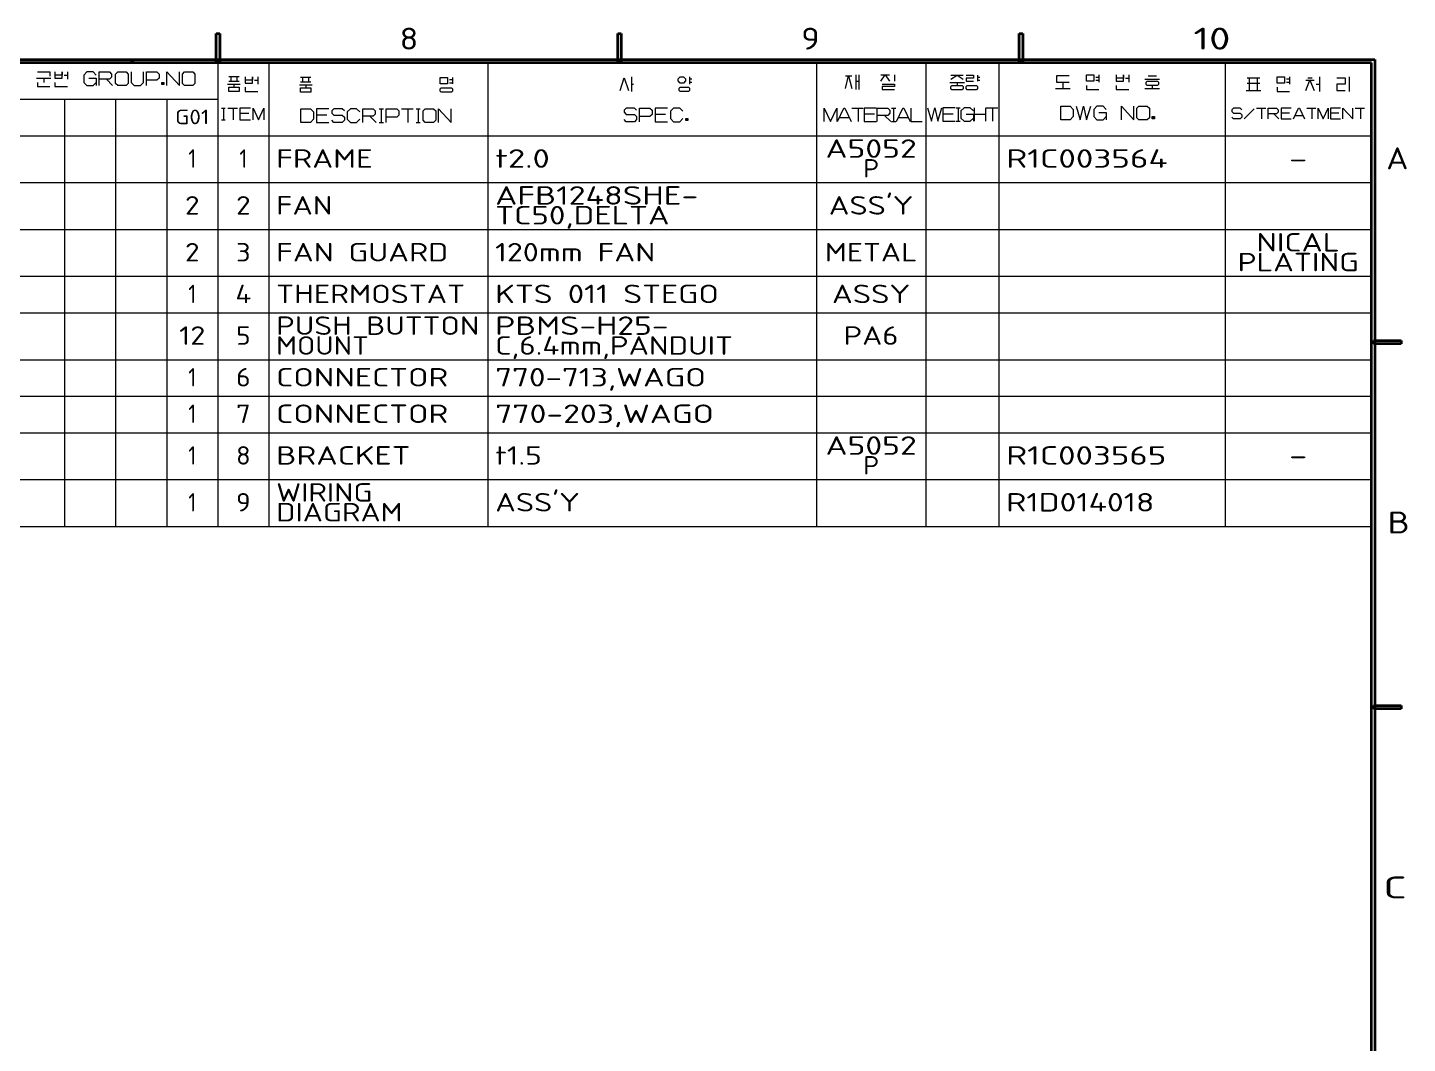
# Model space of a CAD drawing. Extents: x 23 to 587, y 4 to 413.
# Drawn here: x 395.6 to 584.7, y 272.4 to 411.6 of the extents above; entities that cross this region are included whole.
import ezdxf
from ezdxf.enums import TextEntityAlignment as Align

# ---------------------------------------------------------------- set-up
doc = ezdxf.new("R2010")
doc.units = 0
doc.layers.get('0').update_dxf_attribs({"lineweight": 13})
doc.layers.add('3', color=7, linetype='Continuous', lineweight=13)
doc.styles.get("Standard").update_dxf_attribs({"font": 'isocp.shx'})

# ---------------------------------------------------------------- blocks, each defined once
blk = doc.blocks.new('BLOCK239')
at = {"layer": '3', "color": 7, "lineweight": 13}
blk.add_text('8', height=3, dxfattribs=at).set_placement((446.62, 408.59), (449.16, 408.59), align=Align.FIT)
blk = doc.blocks.new('BLOCK240')
at = {"layer": '3', "color": 7, "lineweight": 13}
blk.add_text('9', height=3, dxfattribs=at).set_placement((501.62, 408.59), (504.16, 408.59), align=Align.FIT)
blk = doc.blocks.new('BLOCK241')
at = {"layer": '3', "color": 7, "lineweight": 13}
blk.add_text('10', height=3, dxfattribs=at).set_placement((555.35, 408.59), (560.43, 408.59), align=Align.FIT)
blk = doc.blocks.new('BLOCK242')
at = {"layer": '3', "color": 7, "lineweight": 13}
blk.add_text('A', height=3, dxfattribs=at).set_placement((581.77, 392.19), (584.81, 392.19), align=Align.FIT)
blk = doc.blocks.new('BLOCK243')
at = {"layer": '3', "color": 7, "lineweight": 13}
blk.add_text('B', height=3, dxfattribs=at).set_placement((581.96, 342.29), (585, 342.29), align=Align.FIT)
blk = doc.blocks.new('BLOCK244')
at = {"layer": '3', "color": 7, "lineweight": 13}
blk.add_text('C', height=3, dxfattribs=at).set_placement((581.36, 292.29), (584.59, 292.29), align=Align.FIT)
blk = doc.blocks.new('BLOCK300')
at = {"layer": '3', "color": 7, "lineweight": 5}
blk.add_solid([(410.24, 407.24), (409.76, 406.76), (30, 407.24), (30, 406.76)], dxfattribs=at)
blk = doc.blocks.new('BLOCK315')
at = {"layer": '3', "color": 7, "lineweight": 5}
blk.add_solid([(421.49, 410.8), (421.97, 410.8), (421.49, 407), (421.97, 407)], dxfattribs=at)
blk = doc.blocks.new('BLOCK316')
at = {"layer": '3', "color": 7, "lineweight": 5}
blk.add_solid([(476.49, 410.8), (476.97, 410.8), (476.49, 407), (476.97, 407)], dxfattribs=at)
blk = doc.blocks.new('BLOCK317')
at = {"layer": '3', "color": 7, "lineweight": 5}
blk.add_solid([(531.49, 410.8), (531.97, 410.8), (531.49, 407), (531.97, 407)], dxfattribs=at)
blk = doc.blocks.new('BLOCK318')
at = {"layer": '3', "color": 7, "lineweight": 5}
blk.add_solid([(580.01, 368.26), (580.01, 368.74), (583.81, 368.26), (583.81, 368.74)], dxfattribs=at)
blk = doc.blocks.new('BLOCK319')
at = {"layer": '3', "color": 7, "lineweight": 5}
blk.add_solid([(580.01, 318.26), (580.01, 318.74), (583.81, 318.26), (583.81, 318.74)], dxfattribs=at)
blk = doc.blocks.new('BLOCK336')
at = {"color": 7, "lineweight": 13}
for p, q in [((410.26, 407), (603.26, 407)), ((445.26, 407), (445.26, 343.47)), ((452.26, 407), (452.26, 343.47)), ((482.26, 407), (482.26, 343.47)), ((527.26, 407), (527.26, 343.47)), ((542.26, 407), (542.26, 343.47)), ((552.26, 407), (552.26, 343.47)), ((583.26, 407), (583.26, 343.47)), ((603.26, 407), (603.26, 343.47)), ((410.26, 402), (445.26, 402)), ((424.26, 402), (424.26, 343.47)), ((431.26, 402), (431.26, 343.47)), ((438.26, 402), (438.26, 343.47)), ((410.26, 397), (603.26, 397)), ((410.26, 390.58), (603.26, 390.58)), ((410.26, 384.16), (603.26, 384.16)), ((410.26, 377.74), (603.26, 377.74)), ((410.26, 372.74), (603.26, 372.74)), ((410.26, 366.31), (603.26, 366.31)), ((410.26, 361.31), (603.26, 361.31)), ((410.26, 356.31), (603.26, 356.31)), ((410.26, 349.89), (603.26, 349.89)), ((410.26, 343.47), (603.26, 343.47))]:
    blk.add_line(p, q, dxfattribs=at)
for s, height, p, p2 in [('G01', 2, (439.42, 398.57), (444.1, 398.57)), ('1', 2.53, (441.22, 392.61), (442.3, 392.61)), ('1', 2.53, (448.22, 392.61), (449.3, 392.61)), ('FRAME', 2.53, (453.26, 392.61), (466.49, 392.61)), ('t2.0', 2.53, (483.26, 392.61), (490.74, 392.61)), ('A5052', 2.53, (528.51, 393.97), (541.01, 393.97)), ('R1C003564', 2.53, (553.26, 392.61), (575.38, 392.61)), ('P', 2.53, (533.68, 391.26), (535.85, 391.26)), ('-', 2.53, (592, 392.61), (594.53, 392.61)), ('AFB1248SHE-', 2.53, (483.26, 387.55), (511.09, 387.55)), ('2', 2.53, (440.77, 386.19), (442.76, 386.19)), ('2', 2.53, (447.77, 386.19), (449.76, 386.19)), ('FAN', 2.53, (453.26, 386.19), (460.96, 386.19)), ("ASS'Y", 2.53, (528.96, 386.19), (540.56, 386.19)), ('TC50,DELTA', 2.53, (483.26, 384.84), (507.15, 384.84)), ('2', 2.53, (440.77, 379.77), (442.76, 379.77)), ('3', 2.53, (447.77, 379.77), (449.76, 379.77)), ('FAN GUARD', 2.53, (453.26, 379.77), (476.83, 379.77)), ('120mm FAN', 2.53, (483.26, 379.77), (505.2, 379.77)), ('METAL', 2.53, (528.42, 379.77), (541.1, 379.77)), ('NICAL', 2.53, (587.55, 381.13), (598.97, 381.13)), ('PLATING', 2.53, (584.97, 378.42), (601.56, 378.42)), ('1', 2.53, (441.22, 374.06), (442.3, 374.06)), ('4', 2.53, (447.68, 374.06), (449.85, 374.06)), ('THERMOSTAT', 2.53, (453.26, 374.06), (479.14, 374.06)), ('KTS 011 STEGO', 2.53, (483.26, 374.06), (513.91, 374.06)), ('ASSY', 2.53, (529.39, 374.06), (540.13, 374.06)), ('12', 2.53, (439.97, 368.35), (443.55, 368.35)), ('5', 2.53, (447.77, 368.35), (449.76, 368.35)), ('PUSH BUTTON', 2.53, (453.26, 369.71), (481.09, 369.71)), ('PBMS-H25-', 2.53, (483.26, 369.71), (507.01, 369.71)), ('PA6', 2.53, (531, 368.35), (538.52, 368.35)), ('MOUNT', 2.53, (453.26, 366.99), (465.95, 366.99)), ('C,6.4mm,PANDUIT', 2.53, (483.26, 366.99), (515.83, 366.99)), ('1', 2.53, (441.22, 362.64), (442.3, 362.64)), ('6', 2.53, (447.77, 362.64), (449.76, 362.64)), ('CONNECTOR', 2.53, (453.26, 362.64), (476.83, 362.64)), ('770-713,WAGO', 2.53, (483.26, 362.64), (512.14, 362.64)), ('1', 2.53, (441.22, 357.64), (442.3, 357.64)), ('7', 2.53, (447.77, 357.64), (449.76, 357.64)), ('CONNECTOR', 2.53, (453.26, 357.64), (476.83, 357.64)), ('770-203,WAGO', 2.53, (483.26, 357.64), (513.22, 357.64)), ('A5052', 2.53, (528.51, 353.28), (541.01, 353.28)), ('1', 2.53, (441.22, 351.93), (442.3, 351.93)), ('8', 2.53, (447.77, 351.93), (449.76, 351.93)), ('BRACKET', 2.53, (453.26, 351.93), (471.66, 351.93)), ('t1.5', 2.53, (483.26, 351.93), (489.66, 351.93)), ('R1C003565', 2.53, (553.26, 351.93), (575.2, 351.93)), ('P', 2.53, (533.68, 350.57), (535.85, 350.57)), ('-', 2.53, (592, 351.93), (594.53, 351.93)), ('1', 2.53, (441.22, 345.51), (442.3, 345.51)), ('9', 2.53, (447.77, 345.51), (449.76, 345.51)), ('WIRING', 2.53, (453.26, 346.86), (466.45, 346.86)), ("ASS'Y", 2.53, (483.26, 345.51), (494.86, 345.51)), ('R1D014018', 2.53, (553.26, 345.51), (573.57, 345.51)), ('DIAGRAM', 2.53, (453.26, 344.15), (470.57, 344.15))]:
    blk.add_text(s, height=height, dxfattribs=at).set_placement(p, p2, align=Align.FIT)

msp = doc.modelspace()

# ---------------------------------------------------------------- linework, layer by layer
at = {"color": 7, "lineweight": 13, "ltscale": 0.05}
for p, q in [((396.85, 404.67), (398.85, 404.67)), ((478.39, 404.86), (478.39, 402.86)), ((509.11, 405.12), (509.11, 403.12)), ((509.54, 405.12), (509.54, 403.12)), ((548.72, 404.54), (550.72, 404.54)), ((572.61, 404.85), (572.61, 402.85)), ((576.69, 404.85), (576.69, 402.85)), ((521.98, 404.09), (523.98, 404.09)), ((536.46, 403.25), (538.46, 403.25)), ((548.72, 403.25), (550.72, 403.25)), ((562.58, 403), (564.58, 403))]:
    msp.add_line(p, q, dxfattribs=at)
at = {"color": 7, "lineweight": 13, "ltscale": 0.014285}
for p, q in [((397.85, 404.67), (397.85, 404.1)), ((571.03, 404.71), (571.61, 404.71)), ((443.81, 400.47), (444.38, 400.47)), ((514, 400.58), (514.57, 400.58)), ((443.81, 398.62), (444.38, 398.62)), ((514, 398.72), (514.57, 398.72))]:
    msp.add_line(p, q, dxfattribs=at)
at = {"color": 7, "lineweight": 13, "ltscale": 0.010714}
for p, q in [((400.67, 405.1), (401.1, 405.1)), ((546.06, 404.68), (546.49, 404.68)), ((423.91, 403.85), (423.91, 403.42)), ((426.74, 404.42), (427.17, 404.42)), ((433.75, 403.76), (433.75, 403.33)), ((453.44, 404.47), (453.86, 404.47)), ((453.44, 404.04), (453.86, 404.04)), ((522.98, 404.09), (522.98, 403.66)), ((572.18, 403.85), (572.61, 403.85))]:
    msp.add_line(p, q, dxfattribs=at)
at = {"color": 7, "lineweight": 13, "ltscale": 0.025}
for p, q in [((401.1, 405.53), (401.1, 404.53)), ((427.17, 404.85), (427.17, 403.85)), ((486.34, 404.86), (486.34, 403.86)), ((542.4, 405.11), (542.4, 404.11)), ((546.49, 405.11), (546.49, 404.11)), ((568.52, 404.85), (568.52, 403.85))]:
    msp.add_line(p, q, dxfattribs=at)
at = {"color": 7, "lineweight": 13, "ltscale": 0.030304}
for p, q in [((406.45, 404.53), (407.3, 403.67)), ((442.55, 399.47), (443.41, 398.62))]:
    msp.add_line(p, q, dxfattribs=at)
at = {"color": 7, "lineweight": 13, "ltscale": 0.035714}
for p, q in [((424.62, 404.85), (423.2, 404.85)), ((423.2, 404.28), (424.62, 404.28)), ((436.64, 399.62), (435.21, 399.62)), ((483.03, 399.71), (481.6, 399.71)), ((511.66, 399.72), (510.23, 399.72)), ((522.44, 399.76), (521.01, 399.76))]:
    msp.add_line(p, q, dxfattribs=at)
at = {"color": 7, "lineweight": 13, "ltscale": 0.035715}
for p, q in [((434.46, 404.76), (433.04, 404.76)), ((433.04, 404.19), (434.46, 404.19))]:
    msp.add_line(p, q, dxfattribs=at)
at = {"color": 7, "lineweight": 13, "ltscale": 0.021429}
for p, q in [((453.86, 404.76), (453.86, 403.9)), ((507.68, 404.98), (508.54, 404.98)), ((514.41, 405.12), (514.41, 404.27)), ((525.79, 405.09), (525.79, 404.24)), ((537.46, 404.11), (537.46, 403.25))]:
    msp.add_line(p, q, dxfattribs=at)
at = {"color": 7, "lineweight": 13, "ltscale": 0.007143}
for p, q in [((486.34, 404.57), (486.63, 404.57)), ((525.79, 404.81), (526.08, 404.81)), ((414.19, 404.1), (414.19, 403.81)), ((478.39, 403.86), (478.67, 403.86)), ((486.34, 404.14), (486.63, 404.14)), ((525.79, 404.38), (526.08, 404.38)), ((485.97, 399.14), (485.97, 398.86)), ((549.86, 399.4), (549.86, 399.11))]:
    msp.add_line(p, q, dxfattribs=at)
at = {"color": 7, "lineweight": 13, "ltscale": 0.028571}
for p, q in [((512.55, 405.12), (513.7, 405.12)), ((549.15, 404.97), (550.29, 404.97)), ((568.53, 399.88), (567.39, 399.88)), ((575.29, 399.88), (574.15, 399.88))]:
    msp.add_line(p, q, dxfattribs=at)
at = {"color": 7, "lineweight": 13, "ltscale": 0.042857}
for p, q in [((522.12, 405.09), (523.83, 405.09)), ((562.72, 404.71), (564.43, 404.71)), ((423.05, 403.85), (424.77, 403.85)), ((432.89, 403.76), (434.61, 403.76)), ((562.72, 404), (564.43, 404))]:
    msp.add_line(p, q, dxfattribs=at)
at = {"color": 7, "lineweight": 13, "ltscale": 0.010715}
for p, q in [((541.97, 404.82), (542.4, 404.82)), ((568.09, 404.57), (568.52, 404.57)), ((509.11, 404.27), (509.54, 404.27)), ((541.97, 404.4), (542.4, 404.4)), ((549.72, 403.68), (549.72, 403.25)), ((568.09, 404.14), (568.52, 404.14))]:
    msp.add_line(p, q, dxfattribs=at)
at = {"color": 7, "lineweight": 13, "ltscale": 0.028572}
msp.add_line((570.75, 404.42), (571.89, 404.42), dxfattribs=at)
at = {"color": 7, "lineweight": 13, "ltscale": 0.012143}
for p, q in [((422.23, 400.56), (422.72, 400.56)), ((422.23, 398.98), (422.72, 398.98))]:
    msp.add_line(p, q, dxfattribs=at)
at = {"color": 7, "lineweight": 13, "ltscale": 0.039465}
for p, q in [((422.48, 400.56), (422.48, 398.98)), ((423.79, 400.56), (423.79, 398.98))]:
    msp.add_line(p, q, dxfattribs=at)
at = {"color": 7, "lineweight": 13, "ltscale": 0.033393}
msp.add_line((423.06, 400.56), (424.39, 400.56), dxfattribs=at)
at = {"color": 7, "lineweight": 13, "ltscale": 0.030357}
msp.add_line((425.95, 399.83), (424.73, 399.83), dxfattribs=at)
at = {"color": 7, "lineweight": 13, "ltscale": 0.046429}
for p, q in [((444.09, 400.47), (444.09, 398.62)), ((447.75, 400.47), (447.75, 398.62)), ((449.15, 400.47), (449.15, 398.62)), ((509.42, 400.58), (509.42, 398.72)), ((514.29, 400.58), (514.29, 398.72)), ((523.11, 400.62), (523.11, 398.76)), ((525.31, 400.62), (525.31, 398.76)), ((526.88, 400.62), (526.88, 398.76)), ((527.84, 400.62), (527.84, 398.76))]:
    msp.add_line(p, q, dxfattribs=at)
at = {"color": 7, "lineweight": 13, "ltscale": 0.039286}
for p, q in [((446.89, 400.47), (448.46, 400.47)), ((508.56, 400.58), (510.13, 400.58)), ((525.31, 399.76), (526.88, 399.76))]:
    msp.add_line(p, q, dxfattribs=at)
at = {"color": 7, "lineweight": 13, "ltscale": 0.014286}
for p, q in [((448.86, 400.47), (449.44, 400.47)), ((522.83, 400.62), (523.4, 400.62)), ((448.86, 398.62), (449.44, 398.62)), ((522.83, 398.76), (523.4, 398.76))]:
    msp.add_line(p, q, dxfattribs=at)
at = {"color": 7, "lineweight": 13, "ltscale": 0.032143}
for p, q in [((506.89, 399.29), (508.17, 399.29)), ((514.96, 399.29), (516.25, 399.29))]:
    msp.add_line(p, q, dxfattribs=at)
at = {"color": 7, "lineweight": 13, "ltscale": 0.030305}
msp.add_line((513.05, 399.58), (513.9, 398.72), dxfattribs=at)
at = {"color": 7, "lineweight": 13, "ltscale": 0.039285}
msp.add_line((526.98, 400.62), (528.56, 400.62), dxfattribs=at)
at = {"color": 7, "lineweight": 13, "ltscale": 0.048487}
msp.add_line((563.68, 400.45), (562.31, 399.08), dxfattribs=at)
at = {"color": 7, "lineweight": 13, "ltscale": 0.031429}
for p, q in [((564, 400.57), (565.26, 400.57)), ((570.88, 400.57), (572.14, 400.57)), ((577.53, 400.57), (578.79, 400.57))]:
    msp.add_line(p, q, dxfattribs=at)
at = {"color": 7, "lineweight": 13, "ltscale": 0.037143}
for p, q in [((564.69, 400.57), (564.69, 399.08)), ((571.57, 400.57), (571.57, 399.08)), ((578.22, 400.57), (578.22, 399.08))]:
    msp.add_line(p, q, dxfattribs=at)
at = {"color": 7, "lineweight": 13, "ltscale": 0.024243}
msp.add_line((566.38, 399.77), (567.07, 399.08), dxfattribs=at)
at = {"color": 7, "lineweight": 13, "ltscale": 0.025715}
msp.add_line((569.31, 399.54), (570.33, 399.54), dxfattribs=at)
at = {"color": 7, "lineweight": 13}
for points in [[(396.99, 405.53), (398.7, 405.53), (398.7, 404.96)], [(399.39, 405.53), (399.39, 404.67), (400.39, 404.67), (400.39, 405.53), (400.39, 405.1), (399.39, 405.1)], [(405.05, 405.1), (404.62, 405.53), (403.76, 405.53), (403.33, 405.1), (403.33, 404.1), (403.76, 403.67), (404.62, 403.67), (405.05, 404.1)], [(404.05, 404.67), (405.05, 404.67), (405.05, 403.67)], [(405.45, 403.67), (405.45, 405.53), (406.87, 405.53), (407.16, 405.24), (407.16, 404.81), (406.87, 404.53), (405.45, 404.53)], [(409.82, 405.53), (409.82, 404.1), (410.25, 403.67), (411.1, 403.67), (411.53, 404.1), (411.53, 405.53)], [(411.93, 403.67), (411.93, 405.53), (413.36, 405.53), (413.65, 405.24), (413.65, 404.67), (413.36, 404.39), (411.93, 404.39)], [(414.73, 403.67), (414.73, 405.53), (416.45, 403.67), (416.45, 405.53)], [(423.48, 404.85), (423.48, 404.28), (424.34, 404.28), (424.34, 404.85)], [(425.45, 404.85), (425.45, 403.99), (426.45, 403.99), (426.45, 404.85), (426.45, 404.42), (425.45, 404.42)], [(433.32, 404.76), (433.32, 404.19), (434.18, 404.19), (434.18, 404.76)], [(476.82, 403), (477.39, 404.71), (477.96, 403)], [(507.68, 403.27), (508.11, 404.98), (508.54, 403.27)], [(512.55, 404.27), (513.13, 405.12), (513.7, 404.27)], [(522.12, 404.52), (522.98, 405.09), (523.83, 404.52)], [(524.22, 405.09), (525.22, 405.09), (525.22, 404.66), (524.22, 404.66), (524.22, 404.24), (525.22, 404.24)], [(538.32, 404.97), (536.6, 404.97), (536.6, 404.11), (538.32, 404.11)], [(544.77, 405.11), (544.77, 404.25), (545.77, 404.25), (545.77, 405.11), (545.77, 404.68), (544.77, 404.68)], [(563.01, 404.71), (563.01, 403), (564.15, 403), (564.15, 404.71)], [(574.98, 404.71), (576.12, 404.71), (576.12, 403.85), (574.98, 403.85), (574.98, 403), (576.12, 403)], [(396.99, 404.1), (396.99, 403.53), (398.7, 403.53)], [(399.39, 404.1), (399.39, 403.53), (401.1, 403.53)], [(425.45, 403.42), (425.45, 402.85), (427.17, 402.85)], [(512.7, 403.84), (514.41, 403.84), (514.41, 403.55), (512.7, 403.55), (512.7, 403.12), (514.41, 403.12)], [(540.69, 403.68), (540.69, 403.11), (542.4, 403.11)], [(544.77, 403.68), (544.77, 403.11), (546.49, 403.11)], [(566.81, 403.42), (566.81, 402.85), (568.52, 402.85)], [(570.75, 403), (571.32, 404.42), (571.89, 403)], [(539.29, 400.82), (539.86, 398.97), (540.29, 400.82), (540.72, 398.97), (541.29, 400.82)], [(543.4, 400.4), (542.97, 400.82), (542.12, 400.82), (541.69, 400.4), (541.69, 399.4), (542.12, 398.97), (542.97, 398.97), (543.4, 399.4)], [(545.49, 398.97), (545.49, 400.82), (547.2, 398.97), (547.2, 400.82)], [(426.19, 400.56), (424.73, 400.56), (424.73, 398.98), (426.19, 398.98)], [(426.53, 398.98), (426.53, 400.56), (427.26, 398.98), (427.99, 400.56), (427.99, 398.98)], [(436.92, 400.47), (435.21, 400.47), (435.21, 398.62), (436.92, 398.62)], [(439.04, 400.19), (438.75, 400.47), (437.61, 400.47), (437.32, 400.19), (437.32, 399.9), (437.61, 399.62), (438.75, 399.62), (439.04, 399.33), (439.04, 398.9), (438.75, 398.62), (437.61, 398.62), (437.32, 398.9)], [(441.15, 400.04), (440.72, 400.47), (439.86, 400.47), (439.44, 400.04), (439.44, 399.04), (439.86, 398.62), (440.72, 398.62), (441.15, 399.04)], [(441.55, 398.62), (441.55, 400.47), (442.98, 400.47), (443.26, 400.19), (443.26, 399.76), (442.98, 399.47), (441.55, 399.47)], [(444.78, 398.62), (444.78, 400.47), (446.21, 400.47), (446.49, 400.19), (446.49, 399.62), (446.21, 399.33), (444.78, 399.33)], [(451.95, 398.62), (451.95, 400.47), (453.66, 398.62), (453.66, 400.47)], [(479.08, 400.29), (478.8, 400.57), (477.65, 400.57), (477.37, 400.29), (477.37, 400), (477.65, 399.71), (478.8, 399.71), (479.08, 399.43), (479.08, 399), (478.8, 398.71), (477.65, 398.71), (477.37, 399)], [(479.48, 398.71), (479.48, 400.57), (480.91, 400.57), (481.2, 400.29), (481.2, 399.71), (480.91, 399.43), (479.48, 399.43)], [(483.31, 400.57), (481.6, 400.57), (481.6, 398.71), (483.31, 398.71)], [(485.43, 400.14), (485, 400.57), (484.14, 400.57), (483.71, 400.14), (483.71, 399.14), (484.14, 398.71), (485, 398.71), (485.43, 399.14)], [(504.79, 398.72), (504.79, 400.58), (505.65, 398.72), (506.5, 400.58), (506.5, 398.72)], [(506.6, 398.72), (507.46, 400.58), (507.6, 400.58), (508.46, 398.72)], [(511.95, 400.58), (510.23, 400.58), (510.23, 398.72), (511.95, 398.72)], [(512.05, 398.72), (512.05, 400.58), (513.47, 400.58), (513.76, 400.29), (513.76, 399.86), (513.47, 399.58), (512.05, 399.58)], [(514.67, 398.72), (515.53, 400.58), (515.67, 400.58), (516.53, 398.72)], [(516.63, 400.58), (516.63, 398.72), (518.2, 398.72)], [(518.91, 400.62), (519.48, 398.76), (519.91, 400.62), (520.34, 398.76), (520.91, 400.62)], [(522.73, 400.62), (521.01, 400.62), (521.01, 398.76), (522.73, 398.76)], [(525.21, 400.19), (524.78, 400.62), (523.93, 400.62), (523.5, 400.19), (523.5, 399.19), (523.93, 398.76), (524.78, 398.76), (525.21, 399.19)], [(524.21, 399.76), (525.21, 399.76), (525.21, 398.76)], [(542.4, 399.97), (543.4, 399.97), (543.4, 398.97)], [(561.99, 400.34), (561.76, 400.57), (560.85, 400.57), (560.62, 400.34), (560.62, 400.11), (560.85, 399.88), (561.76, 399.88), (561.99, 399.65), (561.99, 399.31), (561.76, 399.08), (560.85, 399.08), (560.62, 399.31)], [(565.58, 399.08), (565.58, 400.57), (566.72, 400.57), (566.95, 400.34), (566.95, 400), (566.72, 399.77), (565.58, 399.77)], [(568.76, 400.57), (567.39, 400.57), (567.39, 399.08), (568.76, 399.08)], [(569.08, 399.08), (569.76, 400.57), (569.88, 400.57), (570.56, 399.08)], [(572.46, 399.08), (572.46, 400.57), (573.15, 399.08), (573.83, 400.57), (573.83, 399.08)], [(575.52, 400.57), (574.15, 400.57), (574.15, 399.08), (575.52, 399.08)], [(575.84, 399.08), (575.84, 400.57), (577.21, 399.08), (577.21, 400.57)]]:
    msp.add_lwpolyline(points, dxfattribs=at)
for points in [[(407.99, 405.53), (409.13, 405.53), (409.42, 405.24), (409.42, 403.96), (409.13, 403.67), (407.99, 403.67), (407.7, 403.96), (407.7, 405.24)], [(417.13, 405.53), (418.27, 405.53), (418.56, 405.24), (418.56, 403.96), (418.27, 403.67), (417.13, 403.67), (416.85, 403.96), (416.85, 405.24)], [(452.15, 404.76), (453.15, 404.76), (453.15, 403.9), (452.15, 403.9)], [(485.06, 404.86), (485.48, 404.86), (485.77, 404.57), (485.77, 404.29), (485.48, 404), (485.06, 404), (484.77, 404.29), (484.77, 404.57)], [(540.69, 405.11), (541.69, 405.11), (541.69, 404.25), (540.69, 404.25)], [(566.81, 404.85), (567.81, 404.85), (567.81, 404), (566.81, 404)], [(414.05, 404.1), (414.33, 404.1), (414.33, 403.81), (414.05, 403.81)], [(423.2, 403.42), (424.62, 403.42), (424.62, 402.85), (423.2, 402.85)], [(433.04, 403.33), (434.46, 403.33), (434.46, 402.76), (433.04, 402.76)], [(452.29, 403.33), (453.72, 403.33), (453.86, 403.19), (453.86, 402.9), (453.72, 402.76), (452.29, 402.76), (452.15, 402.9), (452.15, 403.19)], [(485.06, 403.43), (486.2, 403.43), (486.34, 403.29), (486.34, 403), (486.2, 402.86), (485.06, 402.86), (484.91, 403), (484.91, 403.29)], [(522.26, 403.66), (523.69, 403.66), (523.83, 403.52), (523.83, 403.24), (523.69, 403.09), (522.26, 403.09), (522.12, 403.24), (522.12, 403.52)], [(524.36, 403.66), (525.65, 403.66), (525.79, 403.52), (525.79, 403.24), (525.65, 403.09), (524.36, 403.09), (524.22, 403.24), (524.22, 403.52)], [(549, 404.25), (550.43, 404.25), (550.57, 404.11), (550.57, 403.82), (550.43, 403.68), (549, 403.68), (548.86, 403.82), (548.86, 404.11)], [(537.17, 400.82), (538.46, 400.82), (538.89, 400.4), (538.89, 399.4), (538.46, 398.97), (537.17, 398.97)], [(547.89, 400.82), (549.03, 400.82), (549.32, 400.54), (549.32, 399.25), (549.03, 398.97), (547.89, 398.97), (547.6, 399.25), (547.6, 400.54)], [(433.09, 400.47), (434.38, 400.47), (434.81, 400.04), (434.81, 399.04), (434.38, 398.62), (433.09, 398.62)], [(450.12, 400.47), (451.26, 400.47), (451.55, 400.19), (451.55, 398.9), (451.26, 398.62), (450.12, 398.62), (449.84, 398.9), (449.84, 400.19)], [(485.83, 399.14), (486.11, 399.14), (486.11, 398.86), (485.83, 398.86)], [(549.72, 399.4), (550, 399.4), (550, 399.11), (549.72, 399.11)]]:
    msp.add_lwpolyline(points, close=True, dxfattribs=at)
at = {"layer": '3', "color": 7, "lineweight": 35, "ltscale": 0.095}
for p, q in [((421.49, 407), (421.49, 410.8)), ((421.97, 410.8), (421.97, 407)), ((476.49, 407), (476.49, 410.8)), ((476.97, 410.8), (476.97, 407)), ((531.49, 407), (531.49, 410.8)), ((531.97, 410.8), (531.97, 407)), ((580.01, 368.74), (583.81, 368.74)), ((583.81, 368.26), (580.01, 368.26)), ((580.01, 318.74), (583.81, 318.74)), ((583.81, 318.26), (580.01, 318.26))]:
    msp.add_line(p, q, dxfattribs=at)
at = {"layer": '3', "color": 7, "lineweight": 35, "ltscale": 0.011875}
for p, q in [((421.49, 410.8), (421.97, 410.8)), ((476.49, 410.8), (476.97, 410.8)), ((531.49, 410.8), (531.97, 410.8)), ((421.97, 407), (421.49, 407)), ((476.97, 407), (476.49, 407)), ((531.97, 407), (531.49, 407)), ((580.01, 368.26), (580.01, 368.74)), ((583.81, 368.74), (583.81, 368.26)), ((580.01, 318.26), (580.01, 318.74)), ((583.81, 318.74), (583.81, 318.26))]:
    msp.add_line(p, q, dxfattribs=at)
at = {"layer": '3', "color": 7, "lineweight": 35}
for p, q in [((30, 407.24), (580.2, 407.24)), ((579.73, 406.76), (30, 406.76)), ((579.73, 9.76), (579.73, 406.76)), ((580.2, 407.24), (580.2, 10.24))]:
    msp.add_line(p, q, dxfattribs=at)
at = {"layer": '3', "color": 7, "lineweight": 35, "ltscale": 0.016794}
for p, q in [((410.24, 407.24), (409.76, 406.76)), ((409.76, 406.76), (410.24, 407.24))]:
    msp.add_line(p, q, dxfattribs=at)

# ---------------------------------------------------------------- block references
at = {"lineweight": 0}
msp.add_blockref('BLOCK336', (-23.56, -0.21), dxfattribs=at)
at = {"layer": '3', "lineweight": 0}
for name in ['BLOCK315', 'BLOCK239', 'BLOCK316', 'BLOCK240', 'BLOCK317', 'BLOCK241', 'BLOCK300', 'BLOCK242', 'BLOCK318', 'BLOCK243', 'BLOCK319', 'BLOCK244']:
    msp.add_blockref(name, (0, 0), dxfattribs=at)

doc.saveas('drawing.dxf')
